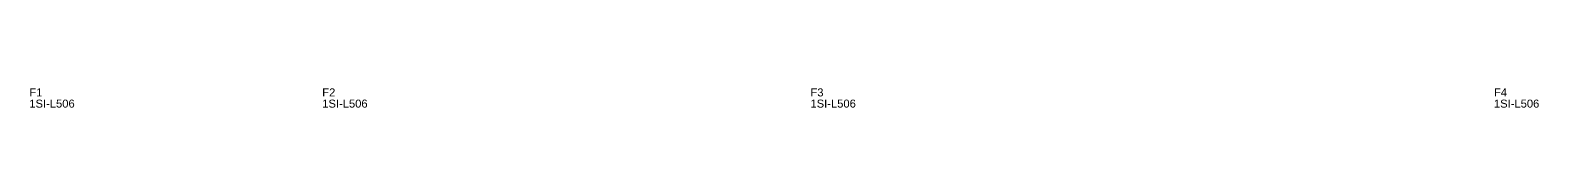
# Model space of a CAD drawing. Header units: metres. Extents: x 222 to 1226, y -766 to 2271.
# Drawn here: x 284 to 1226, y 1466 to 1478 of the extents above; entities that cross this region are included whole.
import ezdxf

# ---------------------------------------------------------------- set-up
doc = ezdxf.new("R2010")
doc.units = ezdxf.units.M
doc.layers.add('3', color=3, linetype='CONTINUOUS')
doc.layers.add('AUX00', color=7, linetype='CONTINUOUS')
doc.styles.add('STR_STANDARD', font='arial.ttf')

msp = doc.modelspace()

# ---------------------------------------------------------------- texts
at = {"layer": '3', "style": 'STR_STANDARD'}
for s, p in [('F1', (283.2, 1473)), ('F1', (283.2, 1473)), ('F2', (466.2, 1473)), ('F2', (466.2, 1473)), ('F3', (771.2, 1473)), ('F3', (771.2, 1473)), ('F4', (1198.2, 1473)), ('F4', (1198.2, 1473))]:
    msp.add_text(s, height=5, dxfattribs=at).set_placement(p)
at = {"layer": 'AUX00', "style": 'STR_STANDARD'}
for p in [(283.2, 1466), (283.2, 1466), (466.2, 1466), (466.2, 1466), (771.2, 1466), (771.2, 1466), (1198.2, 1466), (1198.2, 1466)]:
    msp.add_text('1SI-L506', height=5, dxfattribs=at).set_placement(p)

doc.saveas('drawing.dxf')
